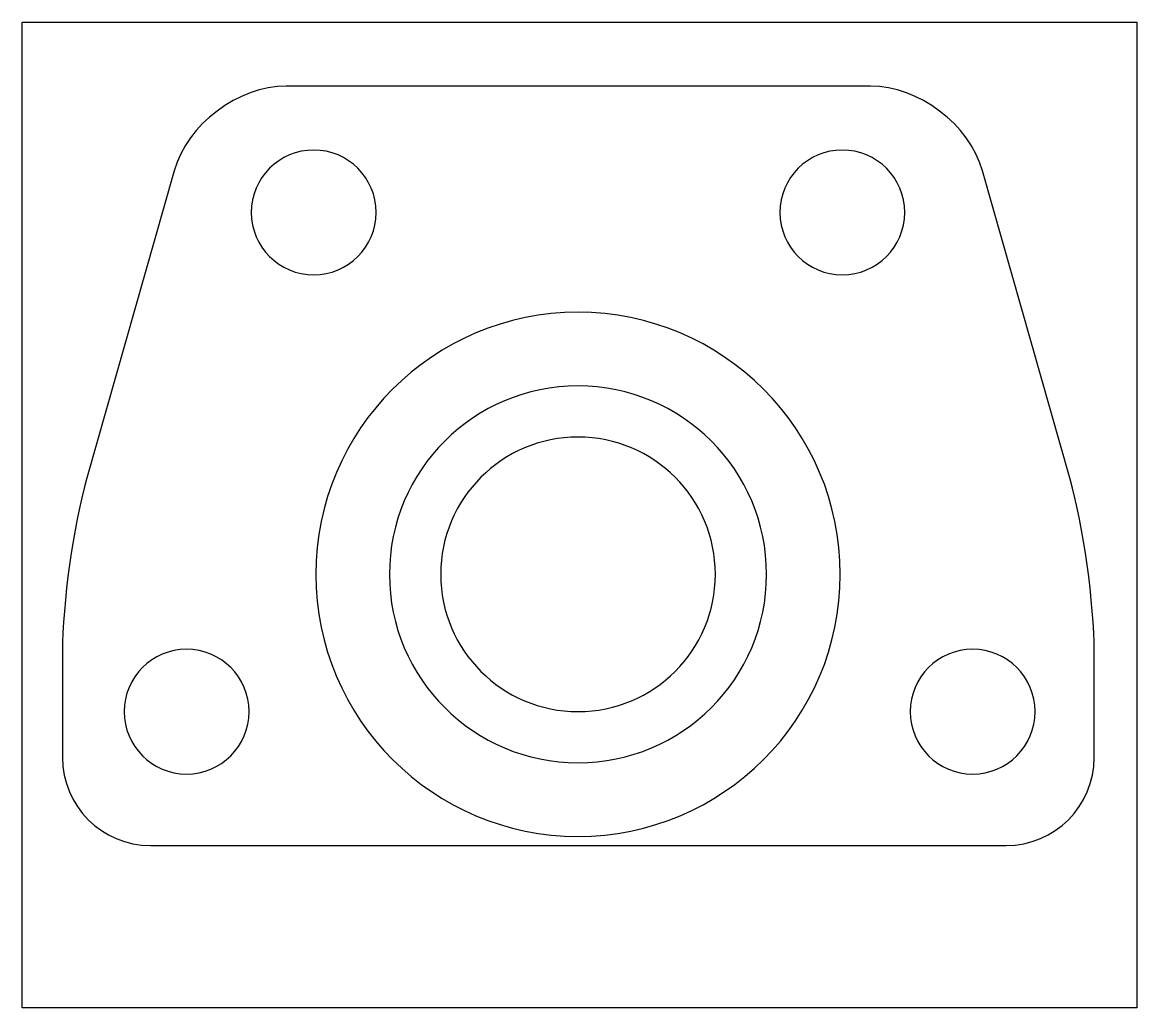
# Model space of a CAD drawing. Extents: x 0 to 44.6, y 0 to 39.5.
import ezdxf

# ---------------------------------------------------------------- set-up
doc = ezdxf.new("R2010")
doc.units = 0
doc.layers.add('LAYER_1', color=7, linetype='CONTINUOUS')

msp = doc.modelspace()

# ---------------------------------------------------------------- linework, layer by layer
at = {"layer": 'LAYER_1', "color": 250}
msp.add_lwpolyline([(44.626, 0), (0, 0), (0, 39.482), (44.626, 39.482), (44.626, 0)], dxfattribs=at)
for points, knots in [([(42.925, 10.025), (42.925, 8.085), (41.338, 6.497), (39.397, 6.497), (39.397, 6.497), (5.136, 6.497), (5.136, 6.497), (3.195, 6.497), (1.608, 8.085), (1.608, 10.025), (1.608, 10.025), (1.608, 14.254), (1.608, 14.254), (1.608, 16.195), (2.042, 19.309), (2.572, 21.176), (2.572, 21.176), (6.08, 33.53), (6.08, 33.53), (6.61, 35.397), (8.632, 36.924), (10.572, 36.924), (10.572, 36.924), (33.961, 36.924), (33.961, 36.924), (35.901, 36.924), (37.923, 35.397), (38.453, 33.53), (38.453, 33.53), (41.961, 21.176), (41.961, 21.176), (42.491, 19.309), (42.925, 16.195), (42.925, 14.254), (42.925, 14.254), (42.925, 10.025), (42.925, 10.025)], [0, 0, 0, 0, 1, 1, 1, 2, 2, 2, 3, 3, 3, 4, 4, 4, 5, 5, 5, 6, 6, 6, 7, 7, 7, 8, 8, 8, 9, 9, 9, 10, 10, 10, 11, 11, 11, 12, 12, 12, 12]), ([(14.17, 31.863), (14.17, 30.482), (13.05, 29.363), (11.671, 29.363), (10.289, 29.363), (9.17, 30.482), (9.17, 31.863), (9.17, 33.244), (10.289, 34.363), (11.671, 34.363), (13.05, 34.363), (14.17, 33.244), (14.17, 31.863)], [0, 0, 0, 0, 1, 1, 1, 2, 2, 2, 3, 3, 3, 4, 4, 4, 4]), ([(35.339, 31.863), (35.339, 30.482), (34.219, 29.363), (32.84, 29.363), (31.458, 29.363), (30.339, 30.482), (30.339, 31.863), (30.339, 33.244), (31.458, 34.363), (32.84, 34.363), (34.219, 34.363), (35.339, 33.244), (35.339, 31.863)], [0, 0, 0, 0, 1, 1, 1, 2, 2, 2, 3, 3, 3, 4, 4, 4, 4]), ([(32.755, 17.363), (32.755, 11.564), (28.053, 6.864), (22.254, 6.864), (16.456, 6.864), (11.754, 11.564), (11.754, 17.363), (11.754, 23.161), (16.456, 27.862), (22.254, 27.862), (28.053, 27.862), (32.755, 23.161), (32.755, 17.363)], [0, 0, 0, 0, 1, 1, 1, 2, 2, 2, 3, 3, 3, 4, 4, 4, 4]), ([(29.804, 17.363), (29.804, 13.194), (26.424, 9.814), (22.254, 9.814), (18.085, 9.814), (14.704, 13.194), (14.704, 17.363), (14.704, 21.533), (18.085, 24.913), (22.254, 24.913), (26.424, 24.913), (29.804, 21.533), (29.804, 17.363)], [0, 0, 0, 0, 1, 1, 1, 2, 2, 2, 3, 3, 3, 4, 4, 4, 4]), ([(27.754, 17.363), (27.754, 14.326), (25.291, 11.864), (22.255, 11.864), (19.217, 11.864), (16.754, 14.326), (16.754, 17.363), (16.754, 20.401), (19.217, 22.863), (22.255, 22.863), (25.291, 22.863), (27.754, 20.401), (27.754, 17.363)], [0, 0, 0, 0, 1, 1, 1, 2, 2, 2, 3, 3, 3, 4, 4, 4, 4]), ([(9.079, 11.863), (9.079, 10.482), (7.959, 9.363), (6.579, 9.363), (5.198, 9.363), (4.079, 10.482), (4.079, 11.863), (4.079, 13.244), (5.198, 14.363), (6.579, 14.363), (7.959, 14.363), (9.079, 13.244), (9.079, 11.863)], [0, 0, 0, 0, 1, 1, 1, 2, 2, 2, 3, 3, 3, 4, 4, 4, 4]), ([(40.556, 11.863), (40.556, 10.482), (39.437, 9.363), (38.057, 9.363), (36.675, 9.363), (35.556, 10.482), (35.556, 11.863), (35.556, 13.244), (36.675, 14.363), (38.057, 14.363), (39.437, 14.363), (40.556, 13.244), (40.556, 11.863)], [0, 0, 0, 0, 1, 1, 1, 2, 2, 2, 3, 3, 3, 4, 4, 4, 4])]:
    msp.add_open_spline(points, degree=3, knots=knots, dxfattribs=at)

doc.saveas('drawing.dxf')
